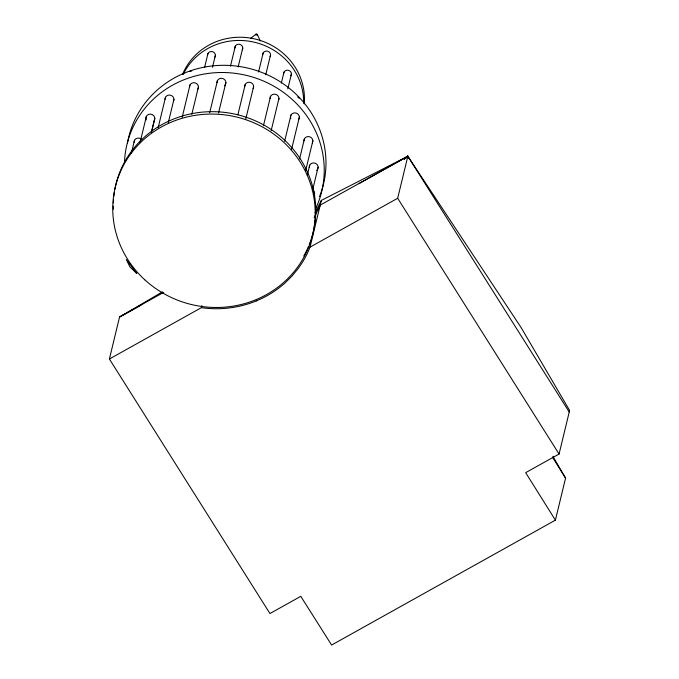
<?xml version="1.0" encoding="UTF-8"?>
<svg xmlns="http://www.w3.org/2000/svg" width="679" height="679" viewBox="0 0 679 679"><rect width="100%" height="100%" fill="white"/><g stroke="black" fill="none" stroke-linecap="round" stroke-linejoin="round"><path stroke-width="1.02" d="M131.31 153.446L134.527 140.188M140.018 142.666L146.409 116.27M151.358 132.6L154.286 120.48A4.481 4.261 13.6 0 0 150.585 114.123A4.481 4.261 13.6 0 0 146.206 119.877M151.392 132.481L154.812 118.341M158.165 127.644L165.532 97.216M552.867 456.263L565.565 478.135L555.397 520.148L331.607 645.05L300.78 596.323L269.953 613.544L109.395 359.021L119.555 317.008L162.4 291.885M168.282 122.636L173.943 99.278M182.167 117.323L190.027 84.867M191.801 114.335L198.438 86.929M204.591 67.433L207.978 53.429M212.493 67.255L215.396 55.254M209.675 112.782L217.492 80.453M218.536 112.952L225.903 82.515M230.487 66.135L235.333 46.13M238.151 66.958L242.751 47.946M237.871 114.827L245.246 84.4M245.798 118.91L253.649 86.462M109.395 359.021L201.357 307.663L201.858 305.609M258.563 71.966L263.155 52.962M265.735 74.783L270.582 54.778M263.435 125.734L270.565 96.316M281.352 83.093L284.009 72.093M271.15 130.708L278.967 98.379M287.803 88.915L291.435 73.909M284.611 141.308L290.968 115.04M291.52 149.55L299.38 117.102M299.575 158.945L304.464 138.737M305.499 171.227L312.875 140.799M307.29 175.19L309.734 165.09M312.484 190.51L318.145 167.153M256.263 300.933L260.795 298.947A102.818 97.674 13.6 0 0 285.256 282.77L292.14 275.903L298.268 268.417A102.741 97.606 13.6 0 0 308.037 251.858L310.048 247.131L321.354 200.398L407.841 156.255L521.2 327.711L569.605 410.472L559.072 454.039L525.665 472.669L555.397 520.148M559.072 454.039L397.673 198.268L407.841 156.255L320.208 205.109L314.156 217.619M321.354 200.398L315.09 212.824M318.205 209.845L320.089 205.431M256.985 35.35L257.239 34.323L256.153 34.052L250.415 38.559M256.153 34.052L255.898 35.087M408.741 158.173L407.841 156.255L404.429 158.725L407.841 156.255L569.231 412.026M404.387 158.699L407.841 156.255L358.885 183.695M404.277 158.504L407.841 156.255L404.463 158.81L407.841 156.255L404.217 158.419M163.698 292.352L119.555 317.008L140.909 305.227M310.048 247.131L397.673 198.268M201.357 307.663L202.223 307.799A102.818 97.674 13.6 0 0 256.28 300.924M552.655 457.527L565.565 478.135M257.239 34.323L260.312 40.986M182.693 74.045A63.266 60.108 13.6 0 1 255.72 39.161A63.266 60.108 13.6 0 1 304.26 103.887M183.126 74.554A63.266 60.108 13.6 0 1 254.43 42.242A63.266 60.108 13.6 0 1 303.683 103.14M283.55 73.977A3.955 3.76 13.6 0 1 288.388 70.302A3.955 3.76 13.6 0 1 290.968 75.802M262.697 54.846A3.955 3.751 13.6 0 1 267.534 51.163A3.955 3.751 13.6 0 1 270.115 56.663M234.866 48.014A3.955 3.76 13.6 0 1 239.704 44.33A3.955 3.76 13.6 0 1 242.293 49.839M207.511 55.322A3.955 3.751 13.6 0 1 212.349 51.638A3.955 3.751 13.6 0 1 214.929 57.138M189.831 71.516A3.955 3.751 13.6 0 1 191.784 70.998M297.64 96.978A3.955 3.76 13.6 0 1 299.125 98.345M127.508 142.972A100.178 95.162 13.6 0 1 251.96 69.165A100.178 95.162 13.6 0 1 319.563 196.486M124.478 162.57A100.178 95.162 13.6 0 1 246.511 75.411A100.178 95.162 13.6 0 1 315.769 208.453M303.937 140.876A4.481 4.261 13.6 0 1 309.42 136.708A4.481 4.261 13.6 0 1 312.348 142.938M290.765 118.647A4.481 4.261 13.6 0 1 295.153 112.884A4.481 4.261 13.6 0 1 298.853 119.241M270.038 98.455A4.481 4.252 13.6 0 1 275.521 94.279A4.481 4.252 13.6 0 1 278.441 100.517M244.72 86.539A4.481 4.252 13.6 0 1 250.203 82.363A4.481 4.252 13.6 0 1 253.123 88.601M216.966 82.592A4.481 4.252 13.6 0 1 223.196 78.671A4.481 4.252 13.6 0 1 224.409 85.809M189.5 87.005A4.481 4.252 13.6 0 1 194.983 82.838A4.481 4.252 13.6 0 1 197.912 89.076M165.005 99.355A4.481 4.252 13.6 0 1 170.488 95.179A4.481 4.252 13.6 0 1 173.408 101.417M134.001 142.327A4.481 4.261 13.6 0 1 141.801 139.526M312.306 189.899A4.481 4.252 13.6 0 1 314.139 195.722M309.208 167.229A4.481 4.261 13.6 0 1 315.438 163.308A4.481 4.261 13.6 0 1 316.652 170.446M114.878 189.288A101.494 96.418 13.6 0 1 237.574 114.743A101.494 96.418 13.6 0 1 311.729 237.608M311.092 239.611A101.494 96.418 13.6 0 1 309.276 244.576M308.47 246.536A101.494 96.418 13.6 0 1 303.81 255.975M113.385 209.234A101.494 96.418 13.6 0 1 113.334 206.093M113.385 202.936A101.494 96.418 13.6 0 1 113.546 199.77M113.826 196.604A101.494 96.418 13.6 0 1 114.352 192.412M407.841 156.255L404.463 158.793L407.841 156.255M136.734 273.442L129.927 266.889L126.269 259.488L136.734 273.442M144.754 279.765A101.494 96.418 13.6 0 0 312.544 234.968A101.494 96.418 13.6 0 0 184.62 117.586A101.494 96.418 13.6 0 0 144.754 279.765"/></g></svg>
